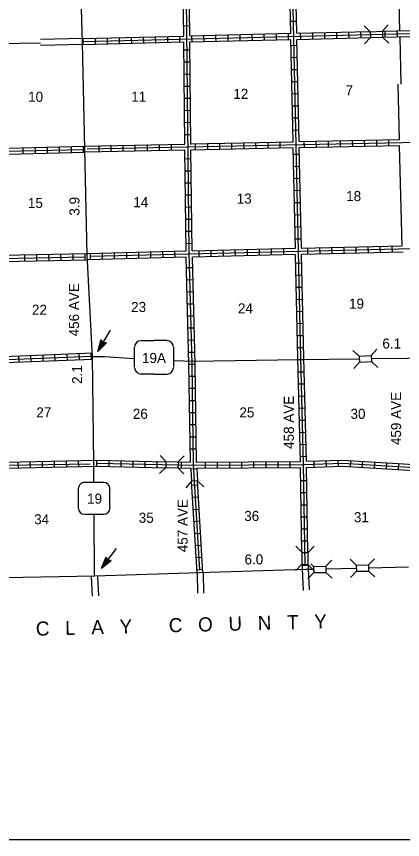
# Model space of a CAD drawing. Extents: x 1905634 to 2442717, y 15621036 to 16013782.
# Drawn here: x 2149014 to 2168193, y 15642520 to 15683367 of the extents above; entities that cross this region are included whole.
import ezdxf

# ---------------------------------------------------------------- set-up
doc = ezdxf.new("R2010")
doc.units = 0
for name, color, linetype in [('L11', 7, 'Continuous'), ('L13', 7, 'Continuous'), ('L14', 7, 'Continuous'), ('L18', 7, 'Continuous'), ('L23', 7, 'Continuous'), ('L28', 7, 'Continuous'), ('L3', 7, 'Continuous'), ('L30', 7, 'Continuous'), ('L54', 7, 'Continuous'), ('L8', 7, 'Continuous')]:
    doc.layers.add(name, color=color, linetype=linetype)

msp = doc.modelspace()

# ---------------------------------------------------------------- linework, layer by layer
at = {"layer": 'L11'}
for points in [[(2152304, 15682274), (2150202, 15682223)], [(2152277, 15681978), (2150210, 15681921)], [(2168038, 15677263), (2167969, 15680004)], [(2168170, 15671989), (2168043, 15676962)]]:
    msp.add_lwpolyline(points, dxfattribs=at)
at = {"layer": 'L13'}
msp.add_line((2147174, 15682021), (2150206, 15682053), dxfattribs=at)
for points in [[(2168059, 15682654), (2167937, 15687739)], [(2168127, 15680004), (2168069, 15682364)]]:
    msp.add_lwpolyline(points, dxfattribs=at)
at = {"layer": 'L18'}
for p, q in [((2166591, 15682612), (2166279, 15682908)), ((2167193, 15682638), (2167478, 15682950)), ((2166601, 15682316), (2166311, 15682005)), ((2166591, 15682612), (2167193, 15682638)), ((2166591, 15682612), (2166601, 15682316)), ((2166601, 15682316), (2167203, 15682337)), ((2167193, 15682638), (2167203, 15682337)), ((2167203, 15682337), (2167510, 15682047)), ((2166036, 15666508), (2165720, 15666788)), ((2166633, 15666540), (2166918, 15666856)), ((2166036, 15666508), (2166633, 15666540)), ((2166036, 15666508), (2166052, 15666207)), ((2166633, 15666540), (2166654, 15666239)), ((2166052, 15666207), (2165767, 15665890)), ((2166052, 15666207), (2166654, 15666239)), ((2166654, 15666239), (2166971, 15665953)), ((2156443, 15661281), (2156153, 15661587)), ((2157045, 15661265), (2157351, 15661566)), ((2156443, 15661281), (2156438, 15660980)), ((2156443, 15661281), (2157045, 15661265)), ((2157045, 15661265), (2157034, 15660964)), ((2156438, 15660980), (2156126, 15660689)), ((2156438, 15660980), (2157034, 15660964)), ((2157034, 15660964), (2157325, 15660663)), ((2157979, 15660916), (2157678, 15660895)), ((2157678, 15660895), (2157710, 15660299)), ((2157979, 15660916), (2158011, 15660314)), ((2157710, 15660299), (2157425, 15659982)), ((2158011, 15660314), (2157710, 15660299)), ((2158011, 15660314), (2158328, 15660029)), ((2163201, 15656771), (2162900, 15657072)), ((2163502, 15656771), (2163803, 15657072)), ((2163201, 15656771), (2163502, 15656771)), ((2163201, 15656175), (2163201, 15656771)), ((2163502, 15656175), (2163502, 15656771)), ((2162884, 15655879), (2163185, 15656180)), ((2163201, 15656175), (2163502, 15656175)), ((2163787, 15655874), (2163486, 15656175)), ((2163634, 15656196), (2163777, 15656064)), ((2164379, 15656080), (2164674, 15656391)), ((2165894, 15656138), (2165593, 15656428)), ((2165894, 15656138), (2166496, 15656148)), ((2165894, 15656138), (2165899, 15655837)), ((2166496, 15656148), (2166792, 15656455)), ((2166496, 15656148), (2166501, 15655847)), ((2163787, 15655774), (2163492, 15655462)), ((2163777, 15656074), (2164379, 15656080)), ((2163777, 15656074), (2163787, 15655774)), ((2163787, 15655774), (2164384, 15655779)), ((2164379, 15656080), (2164384, 15655779)), ((2164384, 15655779), (2164695, 15655488)), ((2165899, 15655837), (2165609, 15655531)), ((2165899, 15655837), (2166501, 15655847)), ((2166501, 15655847), (2166813, 15655557))]:
    msp.add_line(p, q, dxfattribs=at)
at = {"layer": 'L23'}
msp.add_line((2045445, 15642521), (2292199, 15642520), dxfattribs=at)
at = {"layer": 'L28'}
for p, q in [((2153059, 15666745), (2153687, 15667791)), ((2153059, 15666745), (2153228, 15667332)), ((2153059, 15666745), (2153492, 15667173)), ((2153096, 15666830), (2153238, 15667289)), ((2153101, 15666798), (2153455, 15667157)), ((2153138, 15666883), (2153243, 15667273)), ((2153138, 15666856), (2153433, 15667157)), ((2153159, 15666946), (2153259, 15667247)), ((2153201, 15666988), (2153275, 15667215)), ((2153228, 15667332), (2153312, 15667163)), ((2153254, 15667089), (2153286, 15667205)), ((2153270, 15667115), (2153296, 15667163)), ((2153492, 15667173), (2153312, 15667163)), ((2153175, 15666920), (2153402, 15667147)), ((2153201, 15666973), (2153275, 15667105)), ((2153217, 15666983), (2153360, 15667147)), ((2153228, 15667015), (2153275, 15667105)), ((2153259, 15667062), (2153328, 15667147)), ((2153301, 15667120), (2153328, 15667147)), ((2153243, 15655995), (2153988, 15656956)), ((2153243, 15655995), (2153476, 15656555)), ((2153476, 15656555), (2153544, 15656381)), ((2153243, 15655995), (2153719, 15656370)), ((2153286, 15656074), (2153476, 15656513)), ((2153286, 15656038), (2153676, 15656354)), ((2153328, 15656111), (2153486, 15656497)), ((2153328, 15656096), (2153661, 15656354)), ((2153370, 15656180), (2153502, 15656465)), ((2153375, 15656154), (2153629, 15656349)), ((2153402, 15656206), (2153502, 15656328)), ((2153412, 15656222), (2153513, 15656439)), ((2153428, 15656206), (2153587, 15656354)), ((2153433, 15656249), (2153502, 15656328)), ((2153470, 15656312), (2153518, 15656423)), ((2153476, 15656291), (2153560, 15656365)), ((2153486, 15656338), (2153529, 15656391)), ((2153518, 15656349), (2153550, 15656365)), ((2153719, 15656370), (2153544, 15656381))]:
    msp.add_line(p, q, dxfattribs=at)
at = {"layer": 'L3'}
for p, q in [((2155213, 15667279), (2155846, 15667279)), ((2156501, 15667279), (2155846, 15667279)), ((2154875, 15665938), (2154875, 15666962)), ((2156828, 15665938), (2156828, 15666962)), ((2155846, 15665621), (2155213, 15665621)), ((2155846, 15665621), (2156501, 15665621)), ((2153354, 15660240), (2152404, 15660240)), ((2152087, 15659924), (2152087, 15658978)), ((2153661, 15658979), (2153661, 15659924)), ((2152404, 15658662), (2153354, 15658662))]:
    msp.add_line(p, q, dxfattribs=at)
for points in [[(2152409, 15676804), (2152288, 15682058), (2152145, 15687163)], [(2152858, 15660230), (2152853, 15661223), (2152795, 15666471), (2152525, 15671545), (2152409, 15676804)], [(2154854, 15666381), (2153386, 15666471), (2152795, 15666471)], [(2166026, 15666365), (2163059, 15666328), (2157752, 15666239), (2156860, 15666281)], [(2176216, 15666513), (2173983, 15666413), (2168434, 15666386), (2166654, 15666371)], [(2152884, 15655615), (2152869, 15658641)], [(2163777, 15655921), (2163375, 15655916), (2158096, 15655763), (2152900, 15655589), (2147525, 15655499), (2141052, 15655288)], [(2165894, 15655974), (2164394, 15655937)], [(2168486, 15656032), (2166501, 15655990)]]:
    msp.add_lwpolyline(points, dxfattribs=at)
for centre, radius, start, end in [((2155216, 15666946), 332, 92.2244, 176.0281), ((2156487, 15666946), 332, 3.9742, 87.7779), ((2155216, 15665951), 332, 183.3615, 268.9061), ((2156487, 15665951), 332, 271.0961, 356.6408), ((2152403, 15659925), 315, 90.0011, 180.0011), ((2153348, 15659925), 315, 0.0011, 90.0011), ((2152403, 15658980), 315, 180.0011, 270.0011), ((2153348, 15658980), 315, 270.0011, 0.0011)]:
    msp.add_arc(centre, radius, start, end, dxfattribs=at)
at = {"layer": 'L54'}
for points in [[(2157985, 15655763), (2158011, 15654749)], [(2158286, 15655774), (2158312, 15654754)], [(2163201, 15655932), (2163254, 15654886)], [(2163502, 15655948), (2163550, 15654908)], [(2152726, 15655557), (2152768, 15654591)], [(2153043, 15655573), (2153085, 15654607)]]:
    msp.add_lwpolyline(points, dxfattribs=at)
at = {"layer": 'L8'}
for p, q in [((2162927, 15683124), (2162626, 15683114)), ((2157620, 15682897), (2157319, 15682887)), ((2152335, 15681978), (2152335, 15682279)), ((2152937, 15682000), (2152937, 15682295)), ((2153534, 15682005), (2153534, 15682306)), ((2154136, 15682021), (2154136, 15682322)), ((2154738, 15682037), (2154727, 15682337)), ((2155334, 15682058), (2155329, 15682353)), ((2155936, 15682063), (2155926, 15682364)), ((2156538, 15682079), (2156527, 15682380)), ((2157135, 15682100), (2157129, 15682396)), ((2157737, 15682116), (2157726, 15682406)), ((2158333, 15682121), (2158328, 15682422)), ((2158935, 15682137), (2158925, 15682438)), ((2159537, 15682158), (2159526, 15682454)), ((2160134, 15682163), (2160128, 15682464)), ((2160736, 15682179), (2160725, 15682480)), ((2161337, 15682195), (2161327, 15682496)), ((2161934, 15682216), (2161929, 15682512)), ((2162536, 15682221), (2162525, 15682522)), ((2163138, 15682237), (2163127, 15682538)), ((2163734, 15682258), (2163729, 15682554)), ((2164336, 15682264), (2164326, 15682565)), ((2164933, 15682279), (2164928, 15682580)), ((2165535, 15682295), (2165524, 15682596)), ((2166137, 15682316), (2166126, 15682612)), ((2167335, 15682337), (2167325, 15682638)), ((2167937, 15682353), (2167927, 15682654)), ((2162953, 15681920), (2162652, 15681915)), ((2157636, 15681699), (2157335, 15681688)), ((2157636, 15681097), (2157335, 15681091)), ((2162958, 15681324), (2162663, 15681313)), ((2162979, 15680722), (2162678, 15680717)), ((2157642, 15680500), (2157346, 15680489)), ((2157652, 15679898), (2157351, 15679888)), ((2162985, 15680120), (2162684, 15680115)), ((2163001, 15679523), (2162700, 15679513)), ((2157663, 15679296), (2157362, 15679291)), ((2157668, 15678700), (2157367, 15678689)), ((2163011, 15678921), (2162710, 15678916)), ((2163027, 15678325), (2162726, 15678314)), ((2157668, 15678098), (2157367, 15678087)), ((2157678, 15677496), (2157378, 15677490)), ((2163043, 15677723), (2162742, 15677712)), ((2153117, 15676656), (2153117, 15676957)), ((2153719, 15676672), (2153719, 15676973)), ((2154320, 15676683), (2154320, 15676978)), ((2154917, 15676698), (2154917, 15676999)), ((2155519, 15676704), (2155519, 15677005)), ((2156121, 15676725), (2156121, 15677020)), ((2156718, 15676730), (2156718, 15677031)), ((2157916, 15676756), (2157916, 15677057)), ((2158518, 15676772), (2158513, 15677073)), ((2159120, 15676783), (2159109, 15677079)), ((2159716, 15676788), (2159711, 15677089)), ((2160318, 15676804), (2160308, 15677105)), ((2160920, 15676815), (2160910, 15677116)), ((2161517, 15676830), (2161512, 15677131)), ((2162119, 15676841), (2162108, 15677137)), ((2163317, 15676862), (2163312, 15677163)), ((2163919, 15676883), (2163909, 15677179)), ((2164516, 15676888), (2164511, 15677189)), ((2165118, 15676904), (2165113, 15677205)), ((2165720, 15676915), (2165709, 15677216)), ((2166316, 15676920), (2166311, 15677221)), ((2166918, 15676941), (2166908, 15677237)), ((2167520, 15676947), (2167510, 15677248)), ((2149336, 15676857), (2149336, 15676556)), ((2149938, 15676873), (2149938, 15676572)), ((2150535, 15676883), (2150535, 15676582)), ((2151137, 15676899), (2151137, 15676598)), ((2151733, 15676904), (2151733, 15676603)), ((2152335, 15676920), (2152335, 15676624)), ((2157694, 15676297), (2157393, 15676287)), ((2163069, 15676524), (2162768, 15676514)), ((2163074, 15675922), (2162779, 15675912)), ((2157700, 15675695), (2157404, 15675690)), ((2163096, 15675320), (2162795, 15675315)), ((2157700, 15675099), (2157404, 15675088)), ((2163101, 15674724), (2162800, 15674713)), ((2157710, 15674497), (2157409, 15674491)), ((2163117, 15674122), (2162821, 15674116)), ((2157721, 15673900), (2157420, 15673889)), ((2157726, 15673298), (2157425, 15673287)), ((2163138, 15673520), (2162837, 15673514)), ((2163143, 15672923), (2162842, 15672913)), ((2157737, 15672696), (2157436, 15672691)), ((2157737, 15672099), (2157436, 15672089)), ((2163159, 15672321), (2162858, 15672316)), ((2153893, 15671350), (2153893, 15671645)), ((2154495, 15671366), (2154495, 15671666)), ((2155091, 15671381), (2155086, 15671682)), ((2155693, 15671397), (2155688, 15671698)), ((2156295, 15671408), (2156285, 15671703)), ((2156892, 15671424), (2156887, 15671725)), ((2158096, 15671455), (2158085, 15671756)), ((2158692, 15671466), (2158687, 15671762)), ((2159294, 15671482), (2159284, 15671783)), ((2159896, 15671498), (2159885, 15671798)), ((2160493, 15671508), (2160487, 15671804)), ((2161095, 15671524), (2161084, 15671825)), ((2161691, 15671540), (2161686, 15671841)), ((2162293, 15671556), (2162288, 15671857)), ((2163492, 15671582), (2163486, 15671883)), ((2164094, 15671598), (2164083, 15671899)), ((2164695, 15671603), (2164685, 15671904)), ((2165292, 15671624), (2165287, 15671920)), ((2165894, 15671640), (2165883, 15671941)), ((2166496, 15671656), (2166485, 15671957)), ((2167092, 15671666), (2167087, 15671962)), ((2167694, 15671682), (2167684, 15671983)), ((2149437, 15671239), (2149426, 15671540)), ((2150033, 15671249), (2150028, 15671545)), ((2150635, 15671265), (2150625, 15671566)), ((2151237, 15671270), (2151227, 15671571)), ((2151834, 15671292), (2151828, 15671587)), ((2152436, 15671297), (2152425, 15671598)), ((2152694, 15671323), (2152694, 15671624)), ((2153296, 15671339), (2153296, 15671640)), ((2157763, 15670896), (2157462, 15670890)), ((2163185, 15671123), (2162884, 15671112)), ((2163196, 15670521), (2162895, 15670515)), ((2157779, 15670299), (2157478, 15670288)), ((2157795, 15669697), (2157494, 15669686)), ((2163212, 15669924), (2162911, 15669914)), ((2163217, 15669322), (2162916, 15669312)), ((2157810, 15669095), (2157510, 15669090)), ((2157826, 15668498), (2157525, 15668488)), ((2163233, 15668720), (2162937, 15668715)), ((2163254, 15668124), (2162953, 15668113)), ((2157842, 15667897), (2157541, 15667891)), ((2157853, 15667300), (2157552, 15667289)), ((2163259, 15667522), (2162958, 15667516)), ((2163275, 15666920), (2162979, 15666914)), ((2149120, 15666513), (2149125, 15666212)), ((2149716, 15666540), (2149727, 15666239)), ((2150318, 15666566), (2150329, 15666265)), ((2150910, 15666587), (2150926, 15666291)), ((2151512, 15666608), (2151527, 15666307)), ((2152108, 15666629), (2152129, 15666328)), ((2152710, 15666656), (2152726, 15666355)), ((2157869, 15666698), (2157568, 15666687)), ((2157884, 15666096), (2157583, 15666096)), ((2163286, 15666323), (2162985, 15666312)), ((2163302, 15665721), (2163001, 15665716)), ((2157895, 15665499), (2157594, 15665499)), ((2163317, 15665124), (2163016, 15665114)), ((2157900, 15664897), (2157605, 15664897)), ((2157911, 15664296), (2157610, 15664296)), ((2163333, 15664523), (2163038, 15664512)), ((2163354, 15663921), (2163053, 15663915)), ((2157916, 15663699), (2157620, 15663699)), ((2157927, 15663097), (2157626, 15663097)), ((2163370, 15663324), (2163069, 15663313)), ((2163386, 15662722), (2163085, 15662712)), ((2157942, 15662495), (2157642, 15662495)), ((2157953, 15661898), (2157652, 15661898)), ((2163402, 15662120), (2163101, 15662115)), ((2163418, 15661523), (2163117, 15661513)), ((2149109, 15660953), (2149104, 15661254)), ((2149711, 15660964), (2149701, 15661265)), ((2150313, 15660980), (2150303, 15661281)), ((2150910, 15660990), (2150904, 15661291)), ((2151512, 15660995), (2151501, 15661296)), ((2152108, 15661011), (2152103, 15661312)), ((2153011, 15661048), (2153011, 15661349)), ((2153613, 15661038), (2153613, 15661339)), ((2154210, 15661022), (2154210, 15661323)), ((2154812, 15661011), (2154812, 15661312)), ((2155408, 15660995), (2155408, 15661296)), ((2156010, 15660990), (2156010, 15661291)), ((2157209, 15660964), (2157209, 15661265)), ((2158412, 15660948), (2158412, 15661249)), ((2159009, 15660953), (2159009, 15661254)), ((2159611, 15660953), (2159611, 15661254)), ((2160213, 15660964), (2160213, 15661265)), ((2160809, 15660964), (2160809, 15661265)), ((2161411, 15660974), (2161411, 15661270)), ((2162008, 15660974), (2162008, 15661270)), ((2162610, 15660980), (2162610, 15661281)), ((2163808, 15660995), (2163803, 15661296)), ((2164410, 15661022), (2164400, 15661323)), ((2165012, 15661038), (2165002, 15661339)), ((2165604, 15661022), (2165619, 15661323)), ((2166195, 15660990), (2166216, 15661291)), ((2166792, 15660953), (2166813, 15661254)), ((2167393, 15660922), (2167409, 15661223)), ((2167995, 15660890), (2168011, 15661180)), ((2163444, 15660320), (2163143, 15660320)), ((2158016, 15660103), (2157726, 15660087)), ((2158059, 15659506), (2157763, 15659491)), ((2163449, 15659723), (2163154, 15659723)), ((2163460, 15659121), (2163159, 15659121)), ((2158096, 15658905), (2157795, 15658889)), ((2158138, 15658313), (2157837, 15658287)), ((2163470, 15658524), (2163170, 15658524)), ((2163476, 15657922), (2163175, 15657922)), ((2158170, 15657711), (2157869, 15657695)), ((2158201, 15657115), (2157900, 15657099)), ((2163486, 15657321), (2163185, 15657321)), ((2158243, 15656513), (2157942, 15656497)), ((2163502, 15656122), (2163201, 15656122)), ((2158275, 15655916), (2157979, 15655895))]:
    msp.add_line(p, q, dxfattribs=at)
for points in [[(2157325, 15682396), (2157251, 15687480)], [(2158127, 15655906), (2157810, 15661133), (2157737, 15666107), (2157594, 15671645), (2157420, 15687422)], [(2157626, 15682417), (2157562, 15687496)], [(2162636, 15682533), (2162525, 15687554)], [(2163354, 15656122), (2163275, 15661164), (2163138, 15666423), (2162678, 15687565)], [(2162937, 15682533), (2162826, 15687565)], [(2152335, 15682132), (2178808, 15682765)], [(2167203, 15682638), (2173418, 15682792)], [(2152277, 15682279), (2157325, 15682396)], [(2157626, 15682406), (2162636, 15682533)], [(2162937, 15682533), (2166591, 15682623)], [(2162942, 15682232), (2166591, 15682322)], [(2167209, 15682337), (2173434, 15682491)], [(2152293, 15681978), (2157325, 15682105)], [(2157383, 15677031), (2157325, 15682105)], [(2157626, 15682105), (2162642, 15682232)], [(2157684, 15677020), (2157626, 15682105)], [(2162752, 15677147), (2162642, 15682232)], [(2163053, 15677158), (2162942, 15682232)], [(2152378, 15676931), (2157383, 15677031)], [(2152520, 15676799), (2178909, 15677332)], [(2157678, 15677042), (2162752, 15677147)], [(2163053, 15677158), (2168038, 15677263)], [(2163059, 15676862), (2168043, 15676962)], [(2131438, 15676313), (2152335, 15676772)], [(2147293, 15676804), (2152409, 15676931)], [(2147309, 15676508), (2152404, 15676640)], [(2152409, 15676646), (2157383, 15676746)], [(2157446, 15671725), (2157383, 15676746)], [(2157678, 15676756), (2162742, 15676857)], [(2157742, 15671730), (2157684, 15676741)], [(2162869, 15671857), (2162758, 15676846)], [(2163170, 15671862), (2163059, 15676862)], [(2152694, 15671471), (2179125, 15672105)], [(2152525, 15671598), (2157436, 15671740)], [(2157742, 15671740), (2162853, 15671862)], [(2163159, 15671872), (2168170, 15671989)], [(2163175, 15671571), (2168217, 15671688)], [(2131438, 15671022), (2152436, 15671445)], [(2147446, 15671498), (2152510, 15671598)], [(2147451, 15671197), (2152562, 15671297)], [(2152562, 15671307), (2157451, 15671439)], [(2157663, 15661249), (2157583, 15666107), (2157451, 15671429)], [(2157752, 15671439), (2162858, 15671566)], [(2157958, 15661238), (2157884, 15666107), (2157752, 15671429)], [(2163127, 15661281), (2162985, 15666413), (2162879, 15671556)], [(2163428, 15661291), (2163286, 15666423), (2163175, 15671571)], [(2131654, 15665658), (2147319, 15666297), (2152721, 15666508)], [(2147578, 15666455), (2152784, 15666666)], [(2147594, 15666154), (2152795, 15666355)], [(2131717, 15660441), (2147425, 15661075), (2152684, 15661170)], [(2147705, 15661233), (2153011, 15661349)], [(2147721, 15660932), (2153011, 15661048)], [(2153011, 15661349), (2156438, 15661270)], [(2153011, 15661196), (2157842, 15661096), (2163275, 15661133), (2165218, 15661196), (2168787, 15660990), (2173903, 15661133), (2177362, 15661270), (2177927, 15661133), (2179299, 15660779)], [(2153011, 15661048), (2156438, 15660974)], [(2157050, 15661265), (2157652, 15661249)], [(2157958, 15661249), (2163127, 15661281)], [(2163127, 15661281), (2163127, 15661270)], [(2163428, 15661291), (2165218, 15661349), (2168787, 15661138), (2173893, 15661281), (2173893, 15661281)], [(2163428, 15660990), (2165218, 15661048), (2168787, 15660837), (2173909, 15660980), (2173893, 15660980)], [(2157045, 15660964), (2157668, 15660948)], [(2157678, 15660895), (2157668, 15660953)], [(2157969, 15660948), (2163117, 15660980)], [(2157979, 15660916), (2157979, 15660937)], [(2163196, 15656771), (2163127, 15660980)], [(2163492, 15656771), (2163428, 15660990)], [(2157985, 15655763), (2157710, 15660304)], [(2158275, 15655763), (2158011, 15660314)], [(2163201, 15656175), (2163201, 15655932)], [(2163502, 15656175), (2163502, 15655932)], [(2163529, 15655895), (2163502, 15655916)]]:
    msp.add_lwpolyline(points, dxfattribs=at)

# ---------------------------------------------------------------- texts
at = {"layer": 'L14'}
for s, p in [('7', (2165361, 15679449)), ('10', (2149595, 15679132)), ('11', (2154716, 15679138)), ('12', (2159785, 15679275)), ('13', (2159954, 15674079)), ('18', (2165392, 15674206)), ('15', (2149584, 15673863)), ('14', (2154817, 15673900)), ('23', (2154711, 15668699)), ('19', (2165535, 15668863)), ('22', (2149785, 15668562)), ('24', (2160017, 15668630)), ('27', (2150002, 15663467)), ('26', (2154796, 15663398)), ('25', (2160091, 15663467)), ('30', (2165609, 15663398)), ('34', (2149896, 15658165)), ('35', (2155091, 15658239)), ('36', (2160329, 15658329)), ('31', (2165778, 15658266))]:
    msp.add_text(s, height=500, rotation=359.9999, dxfattribs=at).set_placement(p)
at = {"layer": 'L28'}
for s, rotation, p in [('3.9', 90.0001, (2152145, 15673483)), ('6.1', 359.9999, (2167192, 15666887)), ('2.1', 90.0001, (2152277, 15665129)), ('6.0', 359.9999, (2160345, 15656175))]:
    msp.add_text(s, height=500, rotation=rotation, dxfattribs=at).set_placement(p)
at = {"layer": 'L3'}
for s, p in [('19A', (2155250, 15666170)), ('19', (2152525, 15659190))]:
    msp.add_text(s, height=500, rotation=359.9999, dxfattribs=at).set_placement(p)
at = {"layer": 'L30'}
for s, p in [('456 AVE', (2152126, 15667491)), ('459 AVE', (2168121, 15662096)), ('458 AVE', (2162795, 15661906)), ('457 AVE', (2157517, 15656778))]:
    msp.add_text(s, height=500, rotation=90.0001, dxfattribs=at).set_placement(p)
at = {"layer": 'L54'}
msp.add_text('C   L   A   Y       C   O   U   N   T   Y', height=699.95, rotation=1.4688, dxfattribs=at).set_placement((2149986, 15652632))

doc.saveas('drawing.dxf')
